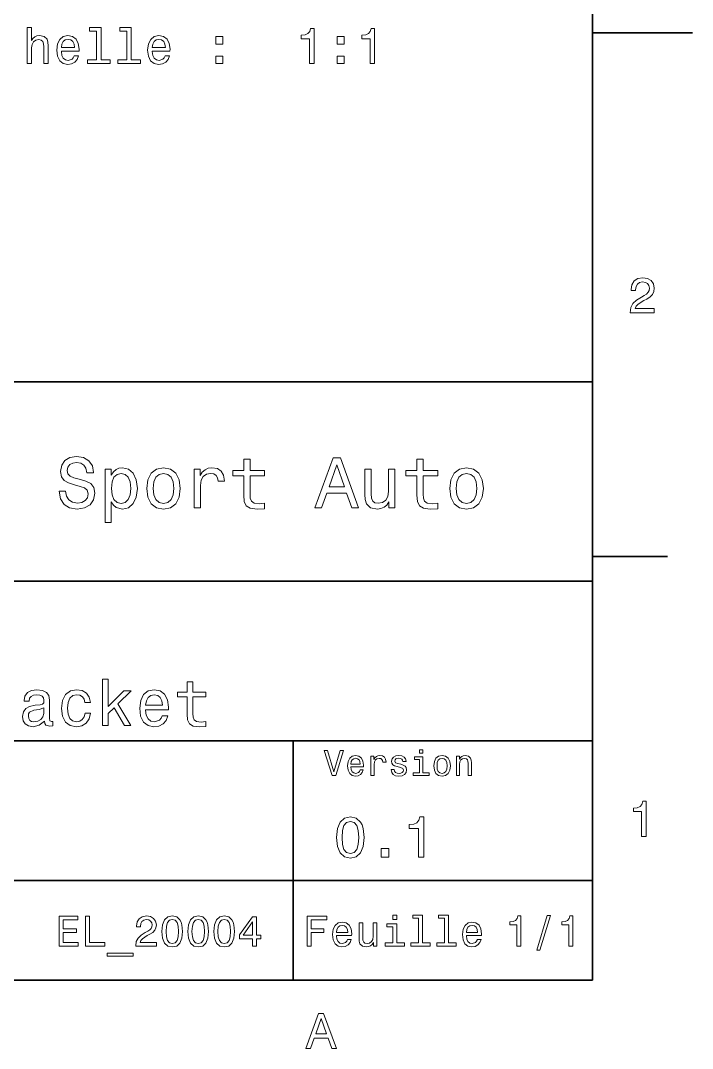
# Model space of a CAD drawing. Extents: x 0 to 297, y 0 to 210.
# Drawn here: x 229.7 to 297, y 3.2 to 106.2 of the extents above; entities that cross this region are included whole.
import ezdxf

# ---------------------------------------------------------------- set-up
doc = ezdxf.new("R2010")
doc.units = 0

msp = doc.modelspace()

# ---------------------------------------------------------------- linework, layer by layer
at = {"color": 7, "lineweight": 35}
for p, q in [((287, 10), (287, 200)), ((97, 70), (287, 70)), ((287, 70), (287, 10)), ((162, 50), (287, 50)), ((162, 34), (287, 34)), ((257, 10), (257, 34)), ((162, 20), (287, 20)), ((10, 10), (287, 10)), ((97, 10), (287, 10))]:
    msp.add_line(p, q, dxfattribs=at)
at = {"color": 7, "lineweight": 35, "ltscale": 0.25}
msp.add_line((287, 105), (297, 105), dxfattribs=at)
at = {"color": 7, "lineweight": 35, "ltscale": 0.1875}
msp.add_line((287, 52.5), (294.5, 52.5), dxfattribs=at)
at = {"color": 7, "lineweight": 13}
for points in [[(230.354462, 101.912766), (230.798264, 101.912766), (230.798264, 103.476166), (230.843658, 103.834236), (230.989899, 104.096481), (231.216858, 104.257866), (231.51944, 104.318382), (231.76152, 104.267952), (231.912811, 104.131783), (231.988464, 103.904839), (232.013687, 103.602249), (232.013687, 101.912766), (232.457489, 101.912766), (232.457489, 103.693024), (232.437317, 104.051094), (232.346527, 104.348648), (232.048981, 104.620979), (231.585007, 104.716797), (231.33284, 104.681496), (231.115982, 104.585678), (230.934433, 104.43438), (230.798264, 104.227608), (230.798264, 105.533806), (230.354462, 105.533806)], [(237.309067, 105.160606), (237.309067, 102.285965), (236.39624, 102.285965), (236.39624, 101.912766), (238.66066, 101.912766), (238.66066, 102.285965), (237.752869, 102.285965), (237.752869, 105.533806), (236.613098, 105.533806), (236.613098, 105.160606)], [(240.345093, 105.160606), (240.345093, 102.285965), (239.432266, 102.285965), (239.432266, 101.912766), (241.696686, 101.912766), (241.696686, 102.285965), (240.788895, 102.285965), (240.788895, 105.533806), (239.649124, 105.533806), (239.649124, 105.160606)], [(258.631836, 101.912766), (259.090759, 101.912766), (259.090759, 105.437981), (258.747833, 105.437981), (258.657043, 105.130348), (258.475494, 104.923569), (258.19812, 104.802536), (257.814819, 104.762192), (257.814819, 104.404121), (258.631836, 104.404121)], [(264.703888, 101.912766), (265.162811, 101.912766), (265.162811, 105.437981), (264.819885, 105.437981), (264.729095, 105.130348), (264.547546, 104.923569), (264.270172, 104.802536), (263.886871, 104.762192), (263.886871, 104.404121), (264.703888, 104.404121)], [(233.778809, 103.138268), (235.554031, 103.138268), (235.559067, 103.345039), (235.478378, 103.925011), (235.25647, 104.358734), (234.903458, 104.620979), (234.434433, 104.716797), (233.975494, 104.615936), (233.622467, 104.333511), (233.395523, 103.87458), (233.314835, 103.269394), (233.390488, 102.649078), (233.617432, 102.195183), (233.965408, 101.912766), (234.419296, 101.816948), (234.812668, 101.882507), (235.135437, 102.053978), (235.372467, 102.326309), (235.508636, 102.689423), (235.069885, 102.689423), (234.979095, 102.487694), (234.847977, 102.336395), (234.474777, 102.215363), (234.187317, 102.270836), (233.970459, 102.44735), (233.829239, 102.73481), (233.778809, 103.123138)], [(233.778809, 103.511467), (233.83429, 103.859451), (233.970459, 104.116653), (234.177231, 104.272995), (234.449554, 104.328468), (234.716858, 104.272995), (234.92363, 104.116653), (235.049698, 103.859451), (235.095093, 103.511467)], [(242.886887, 103.138268), (244.662094, 103.138268), (244.667145, 103.345039), (244.586456, 103.925011), (244.364548, 104.358734), (244.01152, 104.620979), (243.542496, 104.716797), (243.083572, 104.615936), (242.730545, 104.333511), (242.503601, 103.87458), (242.422897, 103.269394), (242.49855, 102.649078), (242.725494, 102.195183), (243.073486, 101.912766), (243.527374, 101.816948), (243.920746, 101.882507), (244.243515, 102.053978), (244.480545, 102.326309), (244.616699, 102.689423), (244.177948, 102.689423), (244.087173, 102.487694), (243.956039, 102.336395), (243.58284, 102.215363), (243.29538, 102.270836), (243.078522, 102.44735), (242.937317, 102.73481), (242.886887, 103.123138)], [(242.886887, 103.511467), (242.942352, 103.859451), (243.078522, 104.116653), (243.285294, 104.272995), (243.557632, 104.328468), (243.824921, 104.272995), (244.031693, 104.116653), (244.157776, 103.859451), (244.203156, 103.511467)], [(249.266571, 103.869537), (249.962524, 103.869537), (249.962524, 104.620979), (249.266571, 104.620979)], [(261.410645, 103.869537), (262.106628, 103.869537), (262.106628, 104.620979), (261.410645, 104.620979)], [(249.266571, 101.912766), (249.962524, 101.912766), (249.962524, 102.664207), (249.266571, 102.664207)], [(261.410645, 101.912766), (262.106628, 101.912766), (262.106628, 102.664207), (261.410645, 102.664207)], [(290.76947, 76.916786), (293.175079, 76.916786), (293.175079, 77.350502), (291.273773, 77.350502), (291.3797, 77.587532), (291.561249, 77.784218), (292.121033, 78.142288), (292.418579, 78.293587), (292.751434, 78.510445), (292.988464, 78.762604), (293.124634, 79.060158), (293.175079, 79.398056), (293.089355, 79.821686), (292.852325, 80.154541), (292.489197, 80.366356), (292.020172, 80.442001), (291.536041, 80.35627), (291.167877, 80.119232), (290.930847, 79.740997), (290.850159, 79.241714), (290.850159, 79.171112), (291.309082, 79.171112), (291.309082, 79.211456), (291.354462, 79.554398), (291.490631, 79.806557), (291.707489, 79.967941), (291.994965, 80.023415), (292.287476, 79.972984), (292.504333, 79.846901), (292.645538, 79.650215), (292.695984, 79.403099), (292.660675, 79.171112), (292.56485, 78.974426), (292.403473, 78.802956), (292.181549, 78.651657), (291.884003, 78.490273), (291.389771, 78.177589), (291.041779, 77.844742), (290.835022, 77.441284), (290.76947, 76.931915)], [(234.20462, 59.030979), (233.548996, 59.030979), (233.693085, 58.267288), (234.053314, 57.70533), (234.608078, 57.366714), (235.357361, 57.244236), (236.099426, 57.359509), (236.654175, 57.67651), (237.007202, 58.17363), (237.136902, 58.82925), (237.028824, 59.420029), (236.726227, 59.801872), (236.236313, 60.054031), (235.580704, 60.241352), (235.018738, 60.378242), (234.651306, 60.536743), (234.442368, 60.767288), (234.377533, 61.127522), (234.442368, 61.451729), (234.629684, 61.696686), (234.917877, 61.862389), (235.314133, 61.920029), (235.71759, 61.84798), (236.034592, 61.653458), (236.24353, 61.32925), (236.344391, 60.889767), (237, 60.889767), (237, 60.904179), (236.884735, 61.581409), (236.546112, 62.085732), (236.01297, 62.402737), (235.292511, 62.510807), (234.644104, 62.402737), (234.139771, 62.100143), (233.815567, 61.631844), (233.700287, 61.026657), (233.793961, 60.486309), (234.067734, 60.118874), (234.5, 59.873917), (235.09079, 59.6866), (235.674362, 59.520893), (236.113831, 59.362389), (236.380402, 59.131844), (236.47406, 58.757202), (236.387619, 58.375359), (236.164276, 58.087173), (235.825653, 57.907059), (235.386169, 57.849422), (234.896255, 57.928673), (234.521622, 58.159222), (234.283875, 58.533859)], [(252.05043, 60.579971), (252.05043, 58.64193), (252.093658, 58.015129), (252.29538, 57.582851), (252.698853, 57.330688), (253.383286, 57.244236), (254.132568, 57.280258), (254.132568, 57.827808), (253.585022, 57.78458), (253.087891, 57.842216), (252.82132, 58.022331), (252.706055, 58.324928), (252.684448, 58.75), (252.684448, 60.579971), (254.132568, 60.579971), (254.132568, 61.120316), (252.684448, 61.120316), (252.684448, 62.251438), (252.05043, 62.251438), (252.05043, 61.120316), (250.955322, 61.120316), (250.955322, 60.579971)], [(259.175781, 57.381123), (259.838623, 57.381123), (260.364563, 58.850864), (262.360229, 58.850864), (262.886169, 57.381123), (263.563416, 57.381123), (261.733429, 62.388329), (260.998566, 62.388329)], [(269.399109, 60.579971), (269.399109, 58.64193), (269.442352, 58.015129), (269.644073, 57.582851), (270.047546, 57.330688), (270.731995, 57.244236), (271.481262, 57.280258), (271.481262, 57.827808), (270.933716, 57.78458), (270.436584, 57.842216), (270.170013, 58.022331), (270.054749, 58.324928), (270.033142, 58.75), (270.033142, 60.579971), (271.481262, 60.579971), (271.481262, 61.120316), (270.033142, 61.120316), (270.033142, 62.251438), (269.399109, 62.251438), (269.399109, 61.120316), (268.304016, 61.120316), (268.304016, 60.579971)], [(238.786743, 60.652016), (238.786743, 61.25), (238.15274, 61.25), (238.15274, 55.882565), (238.786743, 55.882565), (238.786743, 57.971901), (239.010101, 57.633286), (239.262253, 57.409943), (239.896271, 57.244236), (240.50145, 57.381123), (240.976959, 57.791786), (241.286743, 58.440201), (241.402023, 59.319164), (241.286743, 60.190922), (240.976959, 60.839336), (240.50145, 61.242794), (239.896271, 61.386887), (239.550446, 61.343658), (239.255051, 61.206772), (239.002899, 60.976223)], [(239.788193, 57.8134), (239.363129, 57.907059), (239.053314, 58.195244), (238.858795, 58.663544), (238.793945, 59.319164), (238.858795, 59.967579), (239.053314, 60.435879), (239.363129, 60.716858), (239.788193, 60.817722), (240.177246, 60.716858), (240.48703, 60.428673), (240.681564, 59.960373), (240.753601, 59.319164), (240.681564, 58.67075), (240.48703, 58.195244), (240.177246, 57.907059)], [(242.338623, 59.311958), (242.453888, 58.432995), (242.785309, 57.78458), (243.311249, 57.381123), (244.017303, 57.244236), (244.716141, 57.381123), (245.242081, 57.777374), (245.573486, 58.425793), (245.695969, 59.311958), (245.573486, 60.190922), (245.242081, 60.846542), (244.716141, 61.242794), (244.017303, 61.386887), (243.311249, 61.242794), (242.785309, 60.839336), (242.453888, 60.190922)], [(242.98703, 59.319164), (243.05188, 59.967579), (243.253601, 60.435879), (243.57782, 60.72406), (244.017303, 60.824928), (244.449585, 60.72406), (244.773773, 60.443081), (244.97551, 59.967579), (245.047546, 59.319164), (244.97551, 58.663544), (244.773773, 58.188038), (244.449585, 57.899853), (244.017303, 57.806194), (243.57782, 57.899853), (243.253601, 58.188038), (243.05188, 58.663544)], [(247.100861, 57.381123), (247.734863, 57.381123), (247.734863, 59.592937), (247.799713, 60.12608), (247.994232, 60.507923), (248.311249, 60.738472), (248.736313, 60.817722), (249.053314, 60.767288), (249.291077, 60.623199), (249.435165, 60.378242), (249.485596, 60.046829), (250.126801, 60.046829), (250.040344, 60.630402), (249.802597, 61.048271), (249.406342, 61.30043), (248.865997, 61.386887), (248.498566, 61.32925), (248.181549, 61.185158), (247.900574, 60.940201), (247.677246, 60.608788), (247.677246, 61.25), (247.100861, 61.25)], [(260.595093, 59.463257), (261.365997, 61.667866), (262.136902, 59.463257)], [(267.194519, 61.25), (266.560516, 61.25), (266.560516, 59.016571), (266.488464, 58.497837), (266.279541, 58.123196), (265.955322, 57.892651), (265.530243, 57.820602), (265.19165, 57.878242), (264.975494, 58.051151), (264.853027, 58.346542), (264.824219, 58.764408), (264.824219, 61.25), (264.190186, 61.25), (264.190186, 58.706772), (264.211792, 58.195244), (264.348694, 57.770172), (264.766571, 57.381123), (265.436584, 57.244236), (265.796814, 57.294666), (266.106628, 57.424351), (266.373199, 57.647694), (266.589325, 57.971901), (266.589325, 57.381123), (267.194519, 57.381123)], [(272.698853, 59.311958), (272.814117, 58.432995), (273.145508, 57.78458), (273.671448, 57.381123), (274.377502, 57.244236), (275.076355, 57.381123), (275.602295, 57.777374), (275.933716, 58.425793), (276.056183, 59.311958), (275.933716, 60.190922), (275.602295, 60.846542), (275.076355, 61.242794), (274.377502, 61.386887), (273.671448, 61.242794), (273.145508, 60.839336), (272.814117, 60.190922)], [(273.34726, 59.319164), (273.412109, 59.967579), (273.613831, 60.435879), (273.938019, 60.72406), (274.377502, 60.824928), (274.809784, 60.72406), (275.134003, 60.443081), (275.335724, 59.967579), (275.407776, 59.319164), (275.335724, 58.663544), (275.134003, 58.188038), (274.809784, 57.899853), (274.377502, 57.806194), (273.938019, 57.899853), (273.613831, 58.188038), (273.412109, 58.663544)], [(237.897705, 35.530258), (238.468307, 35.530258), (238.468307, 36.755764), (239.06485, 37.332851), (240.08934, 35.530258), (240.731262, 35.530258), (239.453888, 37.728386), (240.763687, 39.012245), (240.043945, 39.012245), (238.468307, 37.443081), (238.468307, 40.185879), (237.897705, 40.185879)], [(246.391937, 38.409222), (246.391937, 36.664986), (246.430832, 36.100864), (246.612396, 35.711815), (246.97551, 35.484871), (247.591492, 35.407059), (248.265854, 35.43948), (248.265854, 35.932274), (247.773056, 35.893372), (247.325653, 35.945244), (247.085739, 36.107349), (246.981995, 36.379681), (246.96254, 36.762245), (246.96254, 38.409222), (248.265854, 38.409222), (248.265854, 38.895531), (246.96254, 38.895531), (246.96254, 39.913544), (246.391937, 39.913544), (246.391937, 38.895531), (245.406342, 38.895531), (245.406342, 38.409222)], [(232.081421, 35.98415), (232.081421, 35.964695), (232.113831, 35.744236), (232.21109, 35.588615), (232.619598, 35.465416), (232.937317, 35.517288), (232.937317, 35.958214), (232.801147, 35.938759), (232.619598, 36.023052), (232.587173, 36.282421), (232.587173, 38.085014), (232.509369, 38.545387), (232.282425, 38.869595), (231.886887, 39.064121), (231.329254, 39.135445), (230.784592, 39.057636), (230.382568, 38.837173), (230.129684, 38.493515), (230.045395, 38.039623), (230.045395, 38.000721), (230.557648, 38.000721), (230.603027, 38.273052), (230.745682, 38.467579), (230.979111, 38.584293), (231.309799, 38.629681), (231.627533, 38.59726), (231.854462, 38.5), (231.990631, 38.331409), (232.036026, 38.09798), (232.010086, 37.825645), (231.906342, 37.68948), (231.646973, 37.624638), (231.16066, 37.572765), (230.603027, 37.456051), (230.207489, 37.248558), (229.97406, 36.924351), (229.90274, 36.444523), (229.96759, 36.016571), (230.168594, 35.698845), (230.492798, 35.497837), (230.940201, 35.426514), (231.543228, 35.562679)], [(236.134003, 37.858067), (236.69812, 37.858067), (236.581421, 38.376801), (236.302597, 38.785301), (235.868164, 39.038185), (235.304047, 39.135445), (234.681564, 39.005764), (234.208221, 38.642651), (233.909943, 38.052593), (233.806198, 37.261528), (233.903458, 36.476944), (234.195251, 35.893372), (234.655624, 35.530258), (235.284576, 35.407059), (235.842224, 35.504322), (236.276657, 35.776657), (236.574936, 36.204609), (236.70462, 36.775215), (236.159943, 36.775215), (236.062683, 36.412102), (235.881134, 36.139767), (235.621765, 35.97118), (235.304047, 35.919308), (234.908508, 36.003601), (234.623199, 36.262966), (234.44812, 36.684437), (234.389771, 37.280979), (234.44812, 37.864552), (234.629684, 38.286022), (234.921478, 38.545387), (235.304047, 38.636166), (235.641205, 38.577808), (235.894104, 38.428673), (236.062683, 38.182274)], [(242.222626, 37.105907), (244.505035, 37.105907), (244.511536, 37.371758), (244.407776, 38.117435), (244.122482, 38.675072), (243.668594, 39.012245), (243.065567, 39.135445), (242.47551, 39.005764), (242.021606, 38.642651), (241.729828, 38.052593), (241.626083, 37.274494), (241.723343, 36.476944), (242.015137, 35.893372), (242.46254, 35.530258), (243.046112, 35.407059), (243.55188, 35.491352), (243.966858, 35.711815), (244.271606, 36.061958), (244.446686, 36.528816), (243.882568, 36.528816), (243.765854, 36.269451), (243.59726, 36.074928), (243.117432, 35.919308), (242.747833, 35.990631), (242.469025, 36.217579), (242.28746, 36.587173), (242.222626, 37.086452)], [(242.222626, 37.585735), (242.293945, 38.033138), (242.469025, 38.363831), (242.734863, 38.564842), (243.085022, 38.636166), (243.42868, 38.564842), (243.694519, 38.363831), (243.856628, 38.033138), (243.914978, 37.585735)], [(232.016571, 36.749279), (231.938766, 36.412102), (231.731277, 36.152737), (231.420029, 35.98415), (231.037476, 35.925793), (230.791077, 35.958214), (230.615997, 36.061958), (230.505768, 36.243515), (230.473343, 36.496395), (230.499283, 36.723343), (230.603027, 36.885445), (231.018021, 37.067001), (231.543228, 37.14481), (232.016571, 37.30043)], [(261.71109, 33.03458), (261.08429, 30.905619), (260.439484, 33.03458), (260.09726, 33.03458), (260.904175, 30.530979), (261.264404, 30.530979), (262.053314, 33.03458)], [(269.992798, 33.117435), (269.657776, 33.117435), (269.657776, 32.757202), (269.992798, 32.757202)], [(262.784576, 31.40634), (264.052582, 31.40634), (264.056183, 31.554033), (263.998566, 31.9683), (263.840057, 32.278099), (263.587891, 32.465416), (263.252869, 32.533859), (262.925079, 32.461815), (262.672913, 32.260086), (262.510803, 31.932276), (262.453156, 31.5), (262.507202, 31.056915), (262.669312, 30.732708), (262.917877, 30.530979), (263.242065, 30.462536), (263.523041, 30.509365), (263.753601, 30.631844), (263.922913, 30.826368), (264.020172, 31.085733), (263.706787, 31.085733), (263.641937, 30.941643), (263.548279, 30.833572), (263.281708, 30.747118), (263.076355, 30.786743), (262.921478, 30.912823), (262.820618, 31.118155), (262.784576, 31.395533)], [(262.784576, 31.672911), (262.824219, 31.921469), (262.921478, 32.105186), (263.069153, 32.216858), (263.263702, 32.256485), (263.45462, 32.216858), (263.602295, 32.105186), (263.692352, 31.921469), (263.724792, 31.672911)], [(264.794678, 30.530979), (265.111664, 30.530979), (265.111664, 31.636887), (265.144104, 31.903458), (265.241364, 32.094379), (265.399841, 32.209652), (265.612396, 32.249279), (265.770905, 32.224064), (265.889771, 32.152016), (265.961823, 32.029537), (265.98703, 31.863832), (266.307648, 31.863832), (266.264404, 32.155621), (266.145538, 32.364552), (265.947418, 32.490635), (265.677246, 32.533859), (265.49353, 32.505043), (265.335022, 32.432995), (265.194519, 32.310516), (265.082855, 32.144814), (265.082855, 32.465416), (264.794678, 32.465416)], [(267.791779, 31.658501), (267.485596, 31.730547), (267.258636, 31.8134), (267.182983, 31.982708), (267.20462, 32.101585), (267.280273, 32.188038), (267.40274, 32.242073), (267.579254, 32.263687), (267.748566, 32.242073), (267.881836, 32.177231), (267.968292, 32.079971), (268.004333, 31.950287), (268.314117, 31.950287), (268.314117, 31.957493), (268.260101, 32.191643), (268.112396, 32.375359), (267.881836, 32.490635), (267.579254, 32.533859), (267.273041, 32.490635), (267.049713, 32.371758), (266.90921, 32.195244), (266.865997, 31.971901), (266.898407, 31.755764), (266.999268, 31.604465), (267.164978, 31.496397), (267.406342, 31.420748), (267.759369, 31.334293), (267.975494, 31.244236), (268.033142, 31.17219), (268.054749, 31.064121), (268.022339, 30.930836), (267.935883, 30.829971), (267.79538, 30.765129), (267.608063, 30.743515), (267.409943, 30.765129), (267.265839, 30.840778), (267.168579, 30.963255), (267.128967, 31.132565), (266.822754, 31.132565), (266.873199, 30.844379), (267.020905, 30.635447), (267.255035, 30.509365), (267.579254, 30.462536), (267.917877, 30.509365), (268.166412, 30.635447), (268.317719, 30.837175), (268.371765, 31.100143), (268.332123, 31.327089), (268.220459, 31.481987), (268.036743, 31.582851)], [(269.981995, 30.79755), (269.981995, 32.400574), (269.167877, 32.400574), (269.167877, 32.130402), (269.664978, 32.130402), (269.664978, 30.79755), (269.016571, 30.79755), (269.016571, 30.530979), (270.637604, 30.530979), (270.637604, 30.79755)], [(271.087891, 31.496397), (271.145538, 31.056915), (271.311249, 30.732708), (271.574219, 30.530979), (271.927246, 30.462536), (272.276672, 30.530979), (272.539612, 30.729107), (272.705322, 31.053314), (272.766571, 31.496397), (272.705322, 31.935879), (272.539612, 32.263687), (272.276672, 32.461815), (271.927246, 32.533859), (271.574219, 32.461815), (271.311249, 32.260086), (271.145538, 31.935879)], [(271.412109, 31.5), (271.444519, 31.824207), (271.54538, 32.058357), (271.707489, 32.20245), (271.927246, 32.25288), (272.143372, 32.20245), (272.305481, 32.061958), (272.406342, 31.824207), (272.442352, 31.5), (272.406342, 31.17219), (272.305481, 30.934437), (272.143372, 30.790344), (271.927246, 30.743515), (271.707489, 30.790344), (271.54538, 30.934437), (271.444519, 31.17219)], [(273.350159, 30.530979), (273.667145, 30.530979), (273.667145, 31.647694), (273.699554, 31.903458), (273.804047, 32.090778), (273.966125, 32.206051), (274.182281, 32.249279), (274.355194, 32.213257), (274.463257, 32.115993), (274.517303, 31.95389), (274.535309, 31.737751), (274.535309, 30.530979), (274.852295, 30.530979), (274.852295, 31.802593), (274.837891, 32.058357), (274.773041, 32.270893), (274.560516, 32.465416), (274.229095, 32.533859), (274.04538, 32.508644), (273.890503, 32.440201), (273.757202, 32.324928), (273.65274, 32.170029), (273.65274, 32.465416), (273.350159, 32.465416)], [(291.909241, 24.416786), (292.368164, 24.416786), (292.368164, 27.942001), (292.025208, 27.942001), (291.934448, 27.634365), (291.752899, 27.427593), (291.475525, 27.306557), (291.092224, 27.266211), (291.092224, 26.90814), (291.909241, 26.90814)], [(261.345825, 24.314121), (261.432281, 23.409224), (261.703156, 22.763689), (262.135437, 22.371759), (262.734863, 22.244957), (263.328522, 22.371759), (263.760803, 22.763689), (264.02594, 23.409224), (264.118164, 24.314121), (264.02594, 25.213257), (263.916412, 25.570606), (263.760803, 25.864553), (263.328522, 26.256485), (262.734863, 26.38905), (262.135437, 26.256485), (261.703156, 25.858791), (261.432281, 25.213257)], [(261.899139, 24.314121), (261.945251, 25.011528), (262.089325, 25.51297), (262.348694, 25.806917), (262.734863, 25.910664), (263.115265, 25.806917), (263.374634, 25.51297), (263.518738, 25.011528), (263.56485, 24.314121), (263.518738, 23.610952), (263.374634, 23.10951), (263.115265, 22.815563), (262.734863, 22.717581), (262.348694, 22.815563), (262.089325, 23.10951), (261.945251, 23.610952)], [(269.570618, 22.360231), (270.095093, 22.360231), (270.095093, 26.38905), (269.703156, 26.38905), (269.599426, 26.037464), (269.391937, 25.801153), (269.074921, 25.662825), (268.636902, 25.616714), (268.636902, 25.207493), (269.570618, 25.207493)], [(265.806915, 22.360231), (266.602295, 22.360231), (266.602295, 23.219021), (265.806915, 23.219021)], [(267.389038, 16.532421), (266.98703, 16.532421), (266.98703, 16.100145), (267.389038, 16.100145)], [(269.572052, 16.212536), (269.572052, 13.748559), (268.789612, 13.748559), (268.789612, 13.428675), (270.73056, 13.428675), (270.73056, 13.748559), (269.952454, 13.748559), (269.952454, 16.532421), (268.975494, 16.532421), (268.975494, 16.212536)], [(272.174347, 16.212536), (272.174347, 13.748559), (271.391937, 13.748559), (271.391937, 13.428675), (273.332855, 13.428675), (273.332855, 13.748559), (272.554749, 13.748559), (272.554749, 16.532421), (271.57782, 16.532421), (271.57782, 16.212536)], [(281.42218, 13.026657), (281.720459, 13.026657), (282.766571, 16.510807), (282.463989, 16.510807)], [(233.574921, 13.428675), (235.476944, 13.428675), (235.476944, 13.791787), (233.97261, 13.791787), (233.97261, 14.807637), (235.312668, 14.807637), (235.312668, 15.166427), (233.97261, 15.166427), (233.97261, 16.065563), (235.442352, 16.065563), (235.442352, 16.428675), (233.574921, 16.428675)], [(236.207489, 13.428675), (238.135437, 13.428675), (238.135437, 13.791787), (236.605179, 13.791787), (236.605179, 16.428675), (236.207489, 16.428675)], [(241.234863, 13.428675), (243.296829, 13.428675), (243.296829, 13.800432), (241.667145, 13.800432), (241.757919, 14.003603), (241.913544, 14.172191), (242.393372, 14.479107), (242.648407, 14.60879), (242.933716, 14.794669), (243.136887, 15.010807), (243.253601, 15.26585), (243.296829, 15.555476), (243.223343, 15.918589), (243.020172, 16.203892), (242.708923, 16.385447), (242.306915, 16.450289), (241.891922, 16.376802), (241.576355, 16.173632), (241.373199, 15.849424), (241.304031, 15.421471), (241.304031, 15.360951), (241.697403, 15.360951), (241.697403, 15.395534), (241.736298, 15.689482), (241.853027, 15.905621), (242.038895, 16.043949), (242.285294, 16.091499), (242.536011, 16.048271), (242.721893, 15.940203), (242.842926, 15.771614), (242.886154, 15.559799), (242.855896, 15.360951), (242.773773, 15.192364), (242.635437, 15.045389), (242.445236, 14.915707), (242.190201, 14.777378), (241.766571, 14.509366), (241.468292, 14.224064), (241.291061, 13.878242), (241.234863, 13.441643)], [(243.850143, 14.894093), (243.914978, 14.215418), (244.118149, 13.731268), (244.442352, 13.43732), (244.891922, 13.342219), (245.337173, 13.43732), (245.661377, 13.731268), (245.860229, 14.215418), (245.929382, 14.894093), (245.860229, 15.568444), (245.778091, 15.836456), (245.661377, 16.056917), (245.337173, 16.350864), (244.891922, 16.450289), (244.442352, 16.350864), (244.118149, 16.052593), (243.914978, 15.568444)], [(244.265121, 14.894093), (244.299713, 15.417148), (244.407776, 15.793228), (244.602295, 16.013689), (244.891922, 16.091499), (245.177231, 16.013689), (245.37175, 15.793228), (245.479828, 15.417148), (245.514404, 14.894093), (245.479828, 14.366715), (245.37175, 13.990634), (245.177231, 13.770173), (244.891922, 13.696686), (244.602295, 13.770173), (244.407776, 13.990634), (244.299713, 14.366715)], [(246.452438, 14.894093), (246.517288, 14.215418), (246.720459, 13.731268), (247.044662, 13.43732), (247.494232, 13.342219), (247.939468, 13.43732), (248.263687, 13.731268), (248.462524, 14.215418), (248.531693, 14.894093), (248.462524, 15.568444), (248.380402, 15.836456), (248.263687, 16.056917), (247.939468, 16.350864), (247.494232, 16.450289), (247.044662, 16.350864), (246.720459, 16.052593), (246.517288, 15.568444)], [(246.867432, 14.894093), (246.902008, 15.417148), (247.010086, 15.793228), (247.204605, 16.013689), (247.494232, 16.091499), (247.779526, 16.013689), (247.97406, 15.793228), (248.082123, 15.417148), (248.116714, 14.894093), (248.082123, 14.366715), (247.97406, 13.990634), (247.779526, 13.770173), (247.494232, 13.696686), (247.204605, 13.770173), (247.010086, 13.990634), (246.902008, 14.366715)], [(249.054749, 14.894093), (249.119583, 14.215418), (249.322754, 13.731268), (249.646973, 13.43732), (250.096527, 13.342219), (250.541779, 13.43732), (250.865982, 13.731268), (251.064835, 14.215418), (251.134003, 14.894093), (251.064835, 15.568444), (250.982697, 15.836456), (250.865982, 16.056917), (250.541779, 16.350864), (250.096527, 16.450289), (249.646973, 16.350864), (249.322754, 16.052593), (249.119583, 15.568444)], [(249.469727, 14.894093), (249.504318, 15.417148), (249.612381, 15.793228), (249.806915, 16.013689), (250.096527, 16.091499), (250.381836, 16.013689), (250.576355, 15.793228), (250.684433, 15.417148), (250.719009, 14.894093), (250.684433, 14.366715), (250.576355, 13.990634), (250.381836, 13.770173), (250.096527, 13.696686), (249.806915, 13.770173), (249.612381, 13.990634), (249.504318, 14.366715)], [(252.936584, 13.428675), (253.325638, 13.428675), (253.325638, 14.172191), (253.753601, 14.172191), (253.753601, 14.518012), (253.325638, 14.518012), (253.325638, 16.363834), (252.932266, 16.363834), (251.618149, 14.552594), (251.618149, 14.172191), (252.936584, 14.172191)], [(251.981262, 14.518012), (252.936584, 15.862392), (252.936584, 14.518012)], [(258.414978, 13.428675), (258.817017, 13.428675), (258.817017, 14.807637), (260.079254, 14.807637), (260.079254, 15.166427), (258.817017, 15.166427), (258.817017, 16.065563), (260.368866, 16.065563), (260.368866, 16.428675), (258.414978, 16.428675)], [(261.341492, 14.479107), (262.863098, 14.479107), (262.867432, 14.656341), (262.798279, 15.153459), (262.608063, 15.525217), (262.305481, 15.75), (261.903473, 15.832133), (261.510101, 15.745678), (261.207489, 15.503603), (261.01297, 15.110231), (260.943817, 14.591499), (261.008636, 14.059798), (261.203156, 13.67075), (261.501434, 13.428675), (261.890503, 13.346542), (262.227661, 13.402739), (262.504333, 13.549712), (262.707489, 13.783141), (262.824219, 14.09438), (262.44812, 14.09438), (262.370331, 13.92147), (262.257935, 13.791787), (261.938049, 13.688041), (261.69165, 13.735591), (261.505768, 13.886888), (261.384735, 14.133286), (261.341492, 14.466139)], [(261.341492, 14.798992), (261.389038, 15.097262), (261.505768, 15.317724), (261.682983, 15.45173), (261.916412, 15.49928), (262.145538, 15.45173), (262.322754, 15.317724), (262.430847, 15.097262), (262.469727, 14.798992)], [(265.400574, 15.75), (265.020172, 15.75), (265.020172, 14.409943), (264.976959, 14.098703), (264.851593, 13.873919), (264.657074, 13.735591), (264.402008, 13.692364), (264.198853, 13.726946), (264.069153, 13.830692), (263.995667, 14.007925), (263.978394, 14.258646), (263.978394, 15.75), (263.597992, 15.75), (263.597992, 14.224064), (263.610962, 13.917148), (263.693085, 13.662104), (263.943817, 13.428675), (264.345825, 13.346542), (264.561951, 13.376801), (264.747833, 13.454611), (264.907776, 13.588617), (265.037476, 13.783141), (265.037476, 13.428675), (265.400574, 13.428675)], [(267.376068, 13.748559), (267.376068, 15.672191), (266.399139, 15.672191), (266.399139, 15.347983), (266.995667, 15.347983), (266.995667, 13.748559), (266.21759, 13.748559), (266.21759, 13.428675), (268.162811, 13.428675), (268.162811, 13.748559)], [(274.353027, 14.479107), (275.874634, 14.479107), (275.878967, 14.656341), (275.809814, 15.153459), (275.619598, 15.525217), (275.317017, 15.75), (274.914978, 15.832133), (274.521606, 15.745678), (274.219025, 15.503603), (274.024506, 15.110231), (273.955322, 14.591499), (274.020172, 14.059798), (274.214691, 13.67075), (274.51297, 13.428675), (274.902008, 13.346542), (275.239197, 13.402739), (275.515839, 13.549712), (275.719025, 13.783141), (275.835724, 14.09438), (275.459656, 14.09438), (275.381836, 13.92147), (275.26944, 13.791787), (274.949554, 13.688041), (274.703186, 13.735591), (274.517303, 13.886888), (274.39624, 14.133286), (274.353027, 14.466139)], [(274.353027, 14.798992), (274.400574, 15.097262), (274.517303, 15.317724), (274.694519, 15.45173), (274.927948, 15.49928), (275.157074, 15.45173), (275.33429, 15.317724), (275.442352, 15.097262), (275.481262, 14.798992)], [(279.416443, 13.428675), (279.809814, 13.428675), (279.809814, 16.450289), (279.515839, 16.450289), (279.438049, 16.1866), (279.28241, 16.009367), (279.044678, 15.905621), (278.716125, 15.871038), (278.716125, 15.564121), (279.416443, 15.564121)], [(284.621033, 13.428675), (285.014404, 13.428675), (285.014404, 16.450289), (284.720459, 16.450289), (284.642639, 16.1866), (284.48703, 16.009367), (284.249268, 15.905621), (283.920746, 15.871038), (283.920746, 15.564121), (284.621033, 15.564121)], [(238.386154, 12.711096), (238.386154, 12.408502), (240.988464, 12.408502), (240.988464, 12.711096)], [(258.266846, 3.166787), (258.730835, 3.166787), (259.098999, 4.195605), (260.495972, 4.195605), (260.864105, 3.166787), (261.338165, 3.166787), (260.05719, 6.67183), (259.542786, 6.67183)], [(259.260376, 4.624279), (259.799988, 6.167507), (260.33963, 4.624279)]]:
    msp.add_lwpolyline(points, close=True, dxfattribs=at)

doc.saveas('drawing.dxf')
